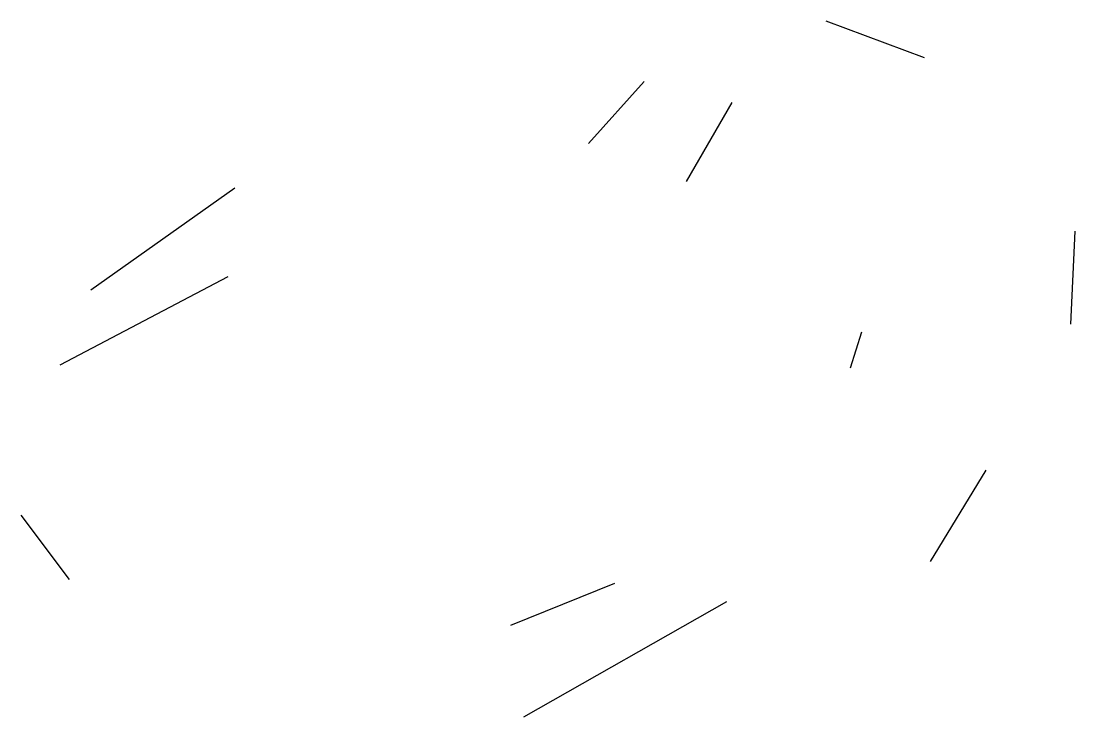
# Model space of a CAD drawing. Header units: metres. Extents: x -37797 to 68861, y 213134 to 257564.
# Drawn here: x -37796.8 to -37699.6, y 257500.2 to 257564.4 of the extents above.
import ezdxf

# ---------------------------------------------------------------- set-up
doc = ezdxf.new("R2010")
doc.units = ezdxf.units.M
doc.header["$MEASUREMENT"] = 0

msp = doc.modelspace()

# ---------------------------------------------------------------- linework, layer by layer
for points in [[(-37713.446, 257561.054), (-37722.534, 257564.442)], [(-37744.44, 257553.136), (-37739.307, 257558.852)], [(-37731.209, 257556.923), (-37735.423, 257549.653)], [(-37777.044, 257549.026), (-37790.32, 257539.618)], [(-37699.585, 257545.054), (-37700.003, 257536.482)], [(-37793.142, 257532.719), (-37777.671, 257540.873)], [(-37719.263, 257535.751), (-37720.309, 257532.405)], [(-37707.789, 257523.016), (-37712.933, 257514.566)], [(-37792.31, 257512.911), (-37796.76, 257518.844)], [(-37742.025, 257512.544), (-37751.642, 257508.676)], [(-37750.409, 257500.237), (-37731.671, 257510.892)]]:
    msp.add_lwpolyline(points)

doc.saveas('drawing.dxf')
